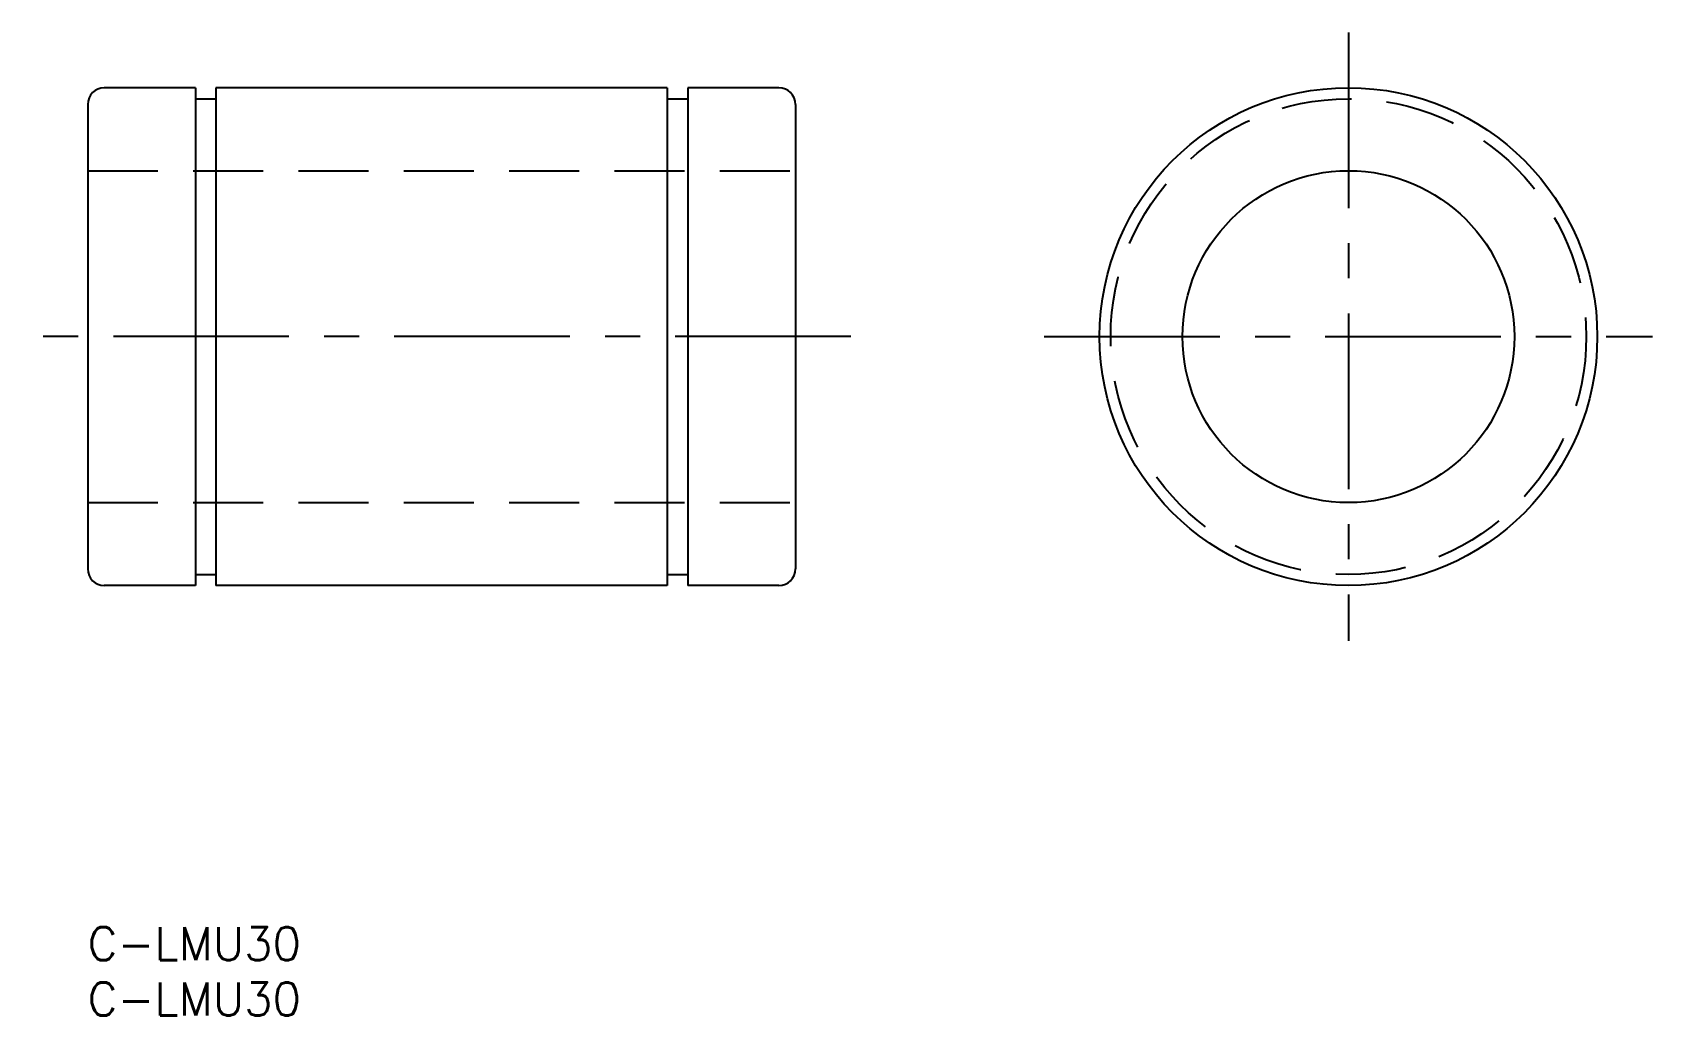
# Model space of a CAD drawing. Extents: x -5 to 142, y -8 to 81.
import ezdxf
from ezdxf.enums import TextEntityAlignment as Align

# ---------------------------------------------------------------- set-up
doc = ezdxf.new("R2010")
doc.units = 0
doc.header["$LTSCALE"] = 0.5
doc.linetypes.add('CENTER', pattern=[50.8, 31.75, -6.35, 6.35, -6.35])
doc.linetypes.add('DASHED', pattern=[19.05, 12.7, -6.35])
doc.layers.get('0').update_dxf_attribs({"linetype": 'CONTINUOUS'})
doc.layers.add('CENTER', color=1, linetype='CENTER')
doc.styles.get("Standard").update_dxf_attribs({"font": 'txt.shx', "height": 3, "bigfont": 'bigfont.shx'})

msp = doc.modelspace()

# ---------------------------------------------------------------- linework, layer by layer
at = {"color": 7, "linetype": 'CONTINUOUS'}
for p, q in [((9.75, 75.87), (1.5, 75.87)), ((9.75, 75.87), (9.75, 30.87)), ((9.75, 74.87), (11.6, 74.87)), ((52.4, 75.87), (11.6, 75.87)), ((11.6, 75.87), (11.6, 30.87)), ((52.4, 75.87), (52.4, 30.87)), ((52.4, 74.87), (54.25, 74.87)), ((62.5, 75.87), (54.25, 75.87)), ((54.25, 75.87), (54.25, 30.87)), ((0, 74.37), (0, 32.37)), ((64, 74.37), (64, 32.37)), ((9.75, 30.87), (1.5, 30.87)), ((9.75, 31.87), (11.6, 31.87)), ((52.4, 30.87), (11.6, 30.87)), ((52.4, 31.87), (54.25, 31.87)), ((62.5, 30.87), (54.25, 30.87))]:
    msp.add_line(p, q, dxfattribs=at)
at = {"color": 3, "linetype": 'DASHED'}
for p, q in [((0, 68.37), (64, 68.37)), ((0, 38.37), (64, 38.37))]:
    msp.add_line(p, q, dxfattribs=at)
at = {"color": 7, "linetype": 'CONTINUOUS'}
for radius in [22.5, 15]:
    msp.add_circle((114, 53.37), radius, dxfattribs=at)
at = {"color": 3, "linetype": 'DASHED'}
msp.add_circle((114, 53.37), 21.5, dxfattribs=at)
at = {"color": 7, "linetype": 'CONTINUOUS'}
for centre, start, end in [((1.5, 74.37), 90, 180), ((62.5, 74.37), 0, 90), ((1.5, 32.37), 180, 270), ((62.5, 32.37), 270, 0)]:
    msp.add_arc(centre, 1.5, start, end, dxfattribs=at)
at = {"layer": 'CENTER', "color": 1, "linetype": 'CENTER'}
for p, q in [((114, 80.87), (114, 25.87)), ((69, 53.37), (-5, 53.37)), ((86.5, 53.37), (141.5, 53.37))]:
    msp.add_line(p, q, dxfattribs=at)

# ---------------------------------------------------------------- texts
at = {"color": 7, "linetype": 'CONTINUOUS'}
for p in [(0, 0), (0, -5)]:
    msp.add_text('C-LMU30', height=3, dxfattribs=at).set_placement(p, align=Align.TOP_LEFT)

doc.saveas('drawing.dxf')
